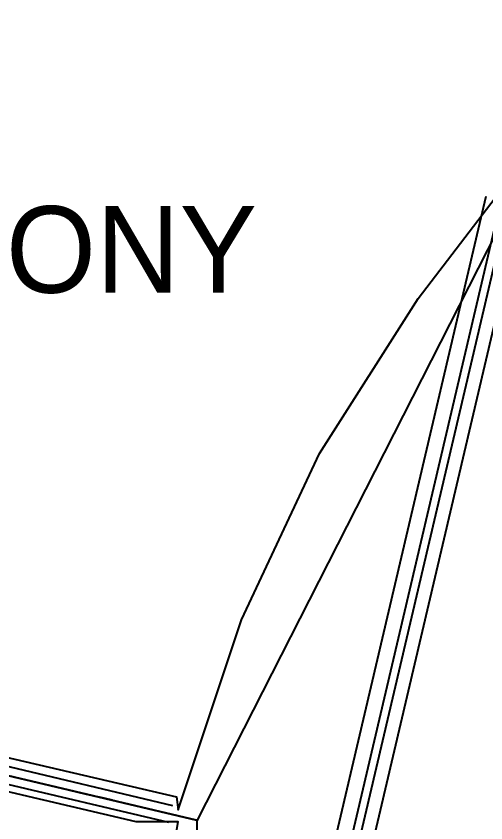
# Model space of a CAD drawing. Header units: feet. Extents: x -84 to 198, y -22 to 181.
# Drawn here: x 126.52 to 135.45, y 72.87 to 88.21 of the extents above; entities that cross this region are included whole.
import ezdxf
from ezdxf.enums import TextEntityAlignment as Align

# ---------------------------------------------------------------- set-up
doc = ezdxf.new("R2010")
doc.units = ezdxf.units.FT
for name, color, linetype in [('A-AREA-UNIDAD', 30, 'CONTINUOUS'), ('A-LINEA', 7, 'CONTINUOUS'), ('A-TEXTO-PDF', 3, 'CONTINUOUS')]:
    doc.layers.add(name, color=color, linetype=linetype)

msp = doc.modelspace()

# ---------------------------------------------------------------- linework, layer by layer
at = {"layer": 'A-AREA-UNIDAD'}
for points in [[(66.752, 88.3733), (101.088, 80.2133), (101.408, 80.2133), (101.632, 80.48), (104, 79.9289), (104.352, 79.68), (104.24, 79.2889), (105.312, 79.2533), (117.472, 76.3733), (117.568, 75.9644), (118.96, 75.84), (129.568, 73.3689), (129.6, 73.12), (130.8, 76.7289), (132.288, 79.8933), (134.16, 82.8444), (137.952, 87.8044)], [(106.912, 44.2844), (118.752, 41.44), (119.808, 41.4044), (119.84, 40.32), (119.392, 38.56), (125.872, 37.0489), (126.032, 36.8), (128.192, 40.8), (129.792, 45.4933), (130.48, 49.2444), (130.64, 53.8844), (130.32, 57.0844), (129.28, 61.8489), (128.928, 64.9244), (128.992, 69.2444), (129.6, 72.8889), (128.8, 72.8889), (118.048, 75.4133), (118, 75.6444), (117.472, 75.7689), (116.24, 75.68), (104.08, 78.5244)]]:
    msp.add_lwpolyline(points, dxfattribs=at)
at = {"layer": 'A-LINEA'}
for p, q in [((136.1961, 84.8822), (130.1969, 59.2823)), ((135.4452, 84.7844), (129.565, 59.6938)), ((135.6983, 84.5675), (129.8881, 59.7757)), ((135.8299, 84.4634), (129.9544, 72.9124)), ((135.8299, 84.4634), (130.0562, 59.815)), ((135.8299, 84.4634), (130.0562, 59.815)), ((118.24, 75.8711), (129.4933, 73.2044)), ((129.9467, 72.9244), (118.2, 75.6978)), ((118.16, 75.5378), (129.4133, 72.8844)), ((126.64, 73.7111), (127.8533, 73.4178)), ((128.1067, 73.3644), (128.3467, 73.3111)), ((128.5867, 73.2444), (129.9467, 72.9244)), ((129.9544, 72.9124), (130.0562, 59.815))]:
    msp.add_line(p, q, dxfattribs=at)
msp.add_lwpolyline([(142.72, 107.0711), (135.88, 108.6844), (131.36, 89.5511), (124.5867, 91.1511), (124.4, 90.3378), (121.8, 90.9511), (121.3333, 88.9511), (118.2, 75.6978), (129.9467, 72.9244)], dxfattribs=at)

# ---------------------------------------------------------------- texts
at = {"layer": 'A-TEXTO-PDF'}
msp.add_text('BALCONY', height=1.646, dxfattribs=at).set_placement((125.8365, 82.9518), align=Align.CENTER)

doc.saveas('drawing.dxf')
